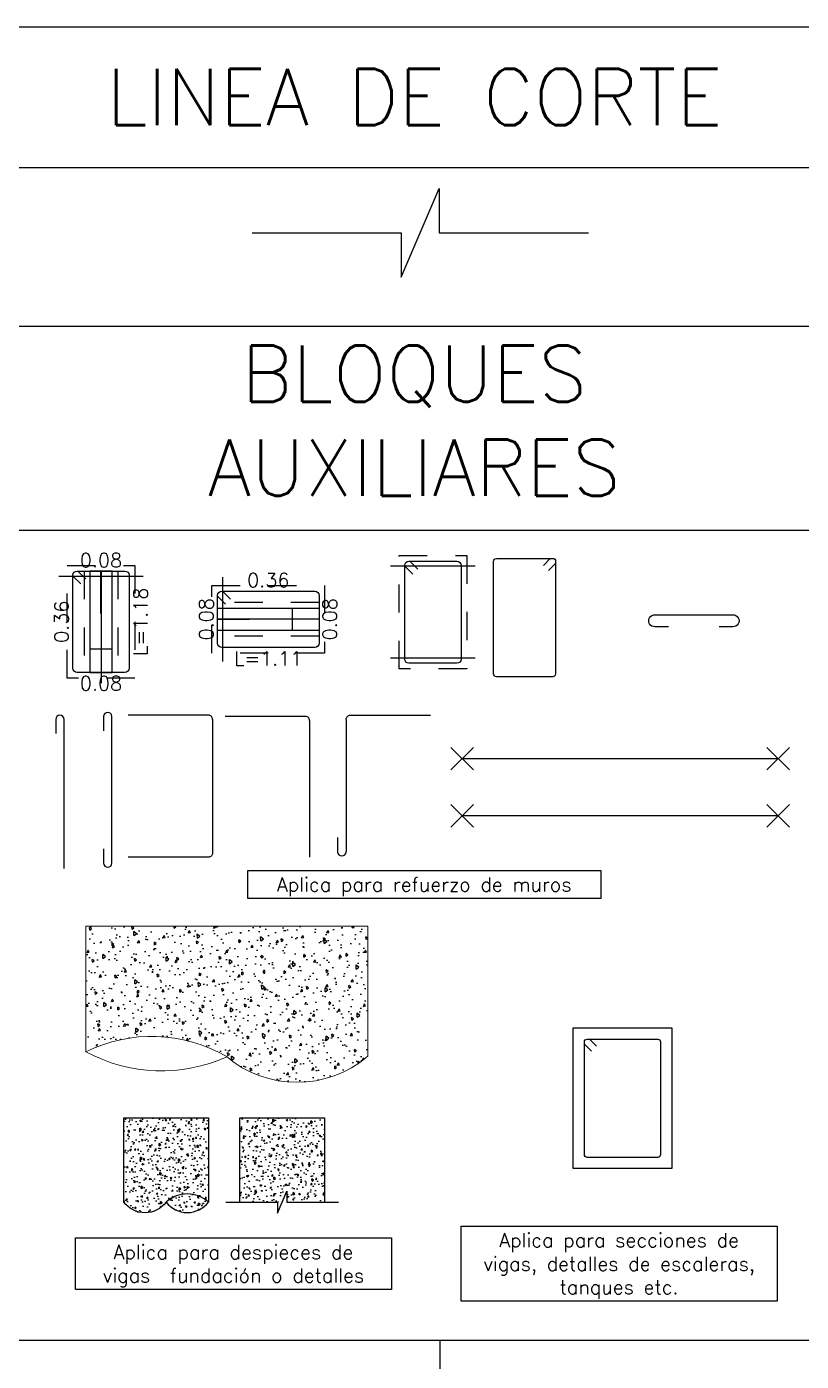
# Model space of a CAD drawing. Header units: millimetres. Extents: x -99999999 to 100000000, y -41 to 20.
# Drawn here: x -20.425 to -17.676, y -11.27 to -6.53 of the extents above; entities that cross this region are included whole.
import ezdxf

# ---------------------------------------------------------------- set-up
doc = ezdxf.new("R2010")
doc.units = ezdxf.units.MM
doc.header["$LTSCALE"] = 0.01
doc.linetypes.add('DASHED2', pattern=[0.375, 0.25, -0.125])
for name, color, linetype in [('FC_BORDES', 4, 'Continuous'), ('FC_ESTRIBOS', 3, 'Continuous'), ('FC_GANCHOS', 4, 'Continuous'), ('FC_HATCH', 253, 'Continuous'), ('FC_HATCH 252', 252, 'Continuous'), ('FC_LINEA CORTE', 1, 'Continuous'), ('FC_MALLA', 3, 'DASHED2'), ('FC_R-80', 11, 'Continuous'), ('FC_REFUERZO', 5, 'Continuous'), ('FC_REFUERZO 2', 1, 'Continuous')]:
    doc.layers.add(name, color=color, linetype=linetype)
doc.layers.add('FC_DEFPOINTS', color=250, linetype='Continuous', plot=False)
doc.layers.add('FC_REFUERZO HORIZONTAL 2', color=30, linetype='Continuous', true_color=0xff7f00)
doc.styles.add('FC_TEXT', font='romans.shx', dxfattribs={"height": 0.002})
doc.styles.add('FC_TEXT1', font='romans.shx')
pattern_1 = [(95, (0, 0), (0.04202839510373154, 0.03526601382144905), [0.005715, -0.062865]), (40.00000000000002, (0, 0), (-0.04800553594273248, 0.03305301857364583), [0.004572, -0.050292175251]), (145.4514447, (0.00350235514761192, 0.00293882491342106), (-0.00597713928889794, 0.06831903064105604), [0.00485700264, -0.05342707338]), (91.18419999999999, (-0.01077630734528298, 0.01077630734528298), (0.06642307296914114, 0.04858602386228116), [0.008572499999999999, -0.09429749999999999]), (141.63555761, (-0.005241061320019067, 0.01482514420581466), (-0.002125985242865572, 0.1028480290845883), [0.007285506941999999, -0.08014068244799999]), (36.18415117, (-0.01077630734528298, 0.01077630734528298), (-0.002125985237421649, 0.102848029084861), [0.006857990121, -0.07543791957599999]), (66, (-0.002694076836320746, 0.01347038418160373), (0.05385599379280498, 0.01046854472231946), [0.005714999999999999, -0.06286499999999999]), (11.00000000000004, (-0.002694076836320746, 0.01347038418160373), (-0.02596197795670367, 0.05218235795812635), [0.004572, -0.05029199999999999]), (116.451445, (0.001793922656025763, 0.01434276289640672), (0.02789401556271891, 0.06265090281040006), [0.00485700264, -0.05342698127999999]), (82.50000000000001, (0, 0), (-0.01728164072034312, 0.01859202410207609), [0, -0.04968239999999999, 0, -0.05105399999999999, 0, -0.05048249999999999]), (52.49999999999999, (0, 0), (-0.00707691819582746, 0.03542610008240769), [0, -0.0291084, 0, -0.0485394, 0, -0.0192405]), (12.5, (-0.01201558268999053, -0.01201558268999053), (0.02997835890975473, 0.02754785867481408), [0, -0.01905, 0, -0.059436, 0, -0.07886699999999999]), (2.499999999999997, (-0.01740373636263202, -0.01740373636263202), (0.02602917132546502, 0.03681671786433426), [0, -0.024765, 0, -0.0394716, 0, -0.05600699999999999])]

# ---------------------------------------------------------------- blocks, each defined once
blk = doc.blocks.new('*U209')
at = {"layer": 'FC_LINEA CORTE'}
blk.add_lwpolyline([(-0.0059673345464439, 7.93194315957749e-11), (-0.0006749999888598, 3.91083e-11), (-0.0006749999979547, -0.0015749999990931), (0.0006749999979547, 0.0015749999990931), (0.0006750000075044, 1.819e-12), (0.0059673345464439, -3.223553159577489e-11)], dxfattribs=at)
blk = doc.blocks.new('*U232')
at = {"layer": 'FC_GANCHOS', "color": 0, "lineweight": -2}
blk.add_lwpolyline([(0.04895176597952135, -0.02152151533323376), (0.0004732813129395743, -0.02152151533323376, -1.022232852080456), (0.0004732813129395743, 0.02152151533323376), (0.27685511097985, 0.02152151533323452, -1.022232852080456), (0.2768551109800774, -0.02152151533323301), (0.2283766263133819, -0.02152151533323301)], format="xyb", dxfattribs=at)
blk = doc.blocks.new('*U233')
for p, q in [((-0.01804621668217329, -0.1099880613530372), (-0.04275695944344513, -0.08527731859199277)), ((-1.565443085446705e-05, -0.0913813697453602), (-0.02449228450670013, -0.06690473966973924))]:
    blk.add_line(p, q)
blk.add_lwpolyline([(-0.4100632572941307, 0.1100029017711884), (-0.00972471757082818, 0.1100119380194118, -0.414213562373095), (-1.565141410455814e-05, 0.1000119380194209), (-1.565443085446705e-05, -0.100015522100834, -0.434458133651148), (-0.00972472058757809, -0.1099880619805886), (-0.4100632603108807, -0.1099970982288119, -0.414213562373095), (-0.4200632603106442, -0.09999709822882104), (-0.4200630016046196, 0.100003355603142, -0.4143105933018402)], format="xyb", close=True)
blk = doc.blocks.new('*U230')
at = {"layer": 'FC_DEFPOINTS', "ltscale": 0.6}
for points in [[(0.1499999999999994, 0), (-0.1500000000000029, 0)], [(0.1499999999999994, -0.326693945805463), (-0.1500000000000029, -0.326693945805463)]]:
    blk.add_lwpolyline(points, dxfattribs=at)
at = {"layer": 'FC_DEFPOINTS', "linetype": 'DASHED2', "ltscale": 0.6}
blk.add_lwpolyline([(-0.1200000000000018, 0.0379999999999967), (0.1199999999999982, 0.0379999999999967), (0.1199999999999982, -0.3646939458054668), (-0.1200000000000018, -0.3646939458054668)], close=True, dxfattribs=at)
at = {"layer": 'FC_ESTRIBOS', "ltscale": 0.6}
blk.add_lwpolyline([(-0.08500000000000163, 0.01800000000000068), (0.08499999999999808, 0.01800000000000068, -0.414213562373095), (0.09999999999999865, 0.003000000000000114), (0.09999999999999865, -0.3296939458054702, -0.414213562373095), (0.08499999999999808, -0.3446939458054707), (-0.08500000000000163, -0.3446939458054707, -0.414213562373095), (-0.1000000000000022, -0.3296939458054702), (-0.1000000000000022, 0.003000000000000114, -0.414213562373095)], format="xyb", close=True, dxfattribs=at)
for points in [[(-0.1000000000000022, 0.0003223304703396934), (-0.07171572875254462, -0.02796194077712499)], [(-0.08232233047033766, 0.01800000000000068), (-0.05403805922288007, -0.01028427124746401)]]:
    blk.add_lwpolyline(points, dxfattribs=at)
blk = doc.blocks.new('*U228')
at = {"color": 0}
blk.add_line((1.545259532639157, 0), (0.0500000000001819, 0), dxfattribs=at)
at = {"layer": 'FC_REFUERZO 2', "ltscale": 0.9}
for p, q in [((-0.003333333333557661, 0.05333333333328484), (0.103333333333012, -0.05333333333328484)), ((0.103333333333012, 0.05333333333328481), (-0.003333333333557689, -0.05333333333328481)), ((1.598592865972442, 0.05333333333328485), (1.491926199305872, -0.05333333333328485)), ((1.491926199305872, 0.05333333333328482), (1.598592865972442, -0.05333333333328482))]:
    blk.add_line(p, q, dxfattribs=at)
blk = doc.blocks.new('*U229')
at = {"layer": 'FC_DEFPOINTS', "linetype": 'DASHED2', "ltscale": 0.6}
blk.add_lwpolyline([(-0.1200000000000018, 0), (0.1199999999999982, 0), (0.1199999999999982, -0.4), (-0.1200000000000018, -0.4)], close=True, dxfattribs=at)
at = {"layer": 'FC_DEFPOINTS', "ltscale": 0.6}
for points in [[(-0.15, -0.03799999999999999), (0.15, -0.03799999999999999)], [(-1.637173373936203e-05, -0.1709999408724556), (-4.999999999988347e-05, -0.01999999999999602), (-0.03999999999912603, -0.01999999999999602), (-0.03999999999912603, -0.380000000000004), (0.04000000000087396, -0.380000000000004), (0.04000000000087396, -0.01999999999999602), (4.999999999988347e-05, -0.01999999999999602), (8.362826626040491e-05, -0.1709999408724556)], [(3.362826626052144e-05, -0.05799994087245564), (3.362826626052144e-05, -0.4179999408724636)], [(-0.03999999999912603, -0.2963655622439859), (0.04000000000087396, -0.2963655622439859)]]:
    blk.add_lwpolyline(points, dxfattribs=at)
at = {"layer": 'FC_DEFPOINTS', "linetype": 'DASHED2', "ltscale": 0.6}
for points in [[(-0.05999999999912603, -0.01999999999999602), (-0.05999999999912603, -0.380000000000004)], [(0.06000000000087397, -0.01999999999999602), (0.06000000000087397, -0.380000000000004)]]:
    blk.add_lwpolyline(points, dxfattribs=at)
at = {"layer": 'FC_ESTRIBOS', "ltscale": 0.6}
blk.add_lwpolyline([(-0.08500000000000163, -0.01999999999999602), (0.08499999999999808, -0.01999999999999602, -0.414213562373095), (0.09999999999999865, -0.03499999999999659), (0.09999999999999865, -0.3650000000000034, -0.414213562373095), (0.08499999999999808, -0.380000000000004), (-0.08500000000000163, -0.380000000000004, -0.414213562373095), (-0.1000000000000022, -0.3650000000000034), (-0.1000000000000022, -0.03499999999999659, -0.414213562373095)], format="xyb", close=True, dxfattribs=at)
for points in [[(-0.1000000000000022, -0.03767766952965701), (-0.07171572875254462, -0.0659619407771217)], [(-0.08232233047033766, -0.01999999999999602), (-0.05403805922288007, -0.04828427124746071)]]:
    blk.add_lwpolyline(points, dxfattribs=at)
at = {"layer": 'FC_R-80', "char_height": 0.05, "attachment_point": 5, "style": 'FC_TEXT'}
for insert, width in [((0, 0.01891432054615194), 0.1600238095238095), ((0, -0.418914320546152), 0.1362142857142857)]:
    blk.add_mtext('0.08', dxfattribs=dict(at, insert=insert, width=width))
at = {"layer": 'FC_R-80', "char_height": 0.05, "attachment_point": 5, "rotation": 90, "style": 'FC_TEXT'}
for s, insert, width in [('L=1.18', (0.1400000000000013, -0.2), 0.2200238095238204), ('0.36', (-0.1400000000000013, -0.2), 0.09621428571429658)]:
    blk.add_mtext(s, dxfattribs=dict(at, insert=insert, width=width))
blk = doc.blocks.new('*U227')
at = {"layer": 'FC_DEFPOINTS', "ltscale": 0.6}
for points in [[(0, 0.1500500000008756), (0, -0.1499499999991243)], [(0.09499999999999907, 0.0001000000000033197), (-0.01800000000000046, 0.0001000000000033197), (-0.01800000000000046, 0.0400500000008725), (0.3420000000000004, 0.0400500000008725), (0.3420000000000004, -0.03994999999912124), (-0.01800000000000046, -0.03994999999912124), (-0.01800000000000046, 0), (0.09499999999999907, 0)], [(0.3420000000000004, 5.000000087562739e-05), (-0.01800000000000047, 5.000000087562739e-05)], [(0.2476322215146015, -0.03994999999912124), (0.2476322215146015, 0.0400500000008725)]]:
    blk.add_lwpolyline(points, dxfattribs=at)
at = {"layer": 'FC_DEFPOINTS', "linetype": 'DASHED2', "ltscale": 0.6}
blk.add_lwpolyline([(-0.03800000000000003, 0.1200500000008721), (0.362, 0.1200500000008792), (0.362, -0.1199499999991279), (-0.03800000000000003, -0.1199499999991279)], close=True, dxfattribs=at)
for points in [[(0.3420000000000004, 0.06005000000087563), (-0.01800000000000046, 0.06005000000087563)], [(0.3420000000000004, -0.05994999999912437), (-0.01800000000000046, -0.05994999999912437)]]:
    blk.add_lwpolyline(points, dxfattribs=at)
at = {"layer": 'FC_ESTRIBOS', "ltscale": 0.6}
blk.add_lwpolyline([(-0.002999999999999892, 0.100050000000876), (0.3269999999999998, 0.100050000000876, -0.414213562373095), (0.3420000000000004, 0.08505000000087548), (0.3420000000000004, -0.08494999999912423, -0.414213562373095), (0.3269999999999998, -0.0999499999991248), (-0.002999999999999892, -0.0999499999991248, -0.414213562373095), (-0.01800000000000046, -0.08494999999912423), (-0.01800000000000046, 0.08505000000087548, -0.414213562373095)], format="xyb", close=True, dxfattribs=at)
for points in [[(-0.0003223304703359187, 0.100050000000876), (0.02796194077712166, 0.07176572875341136)], [(-0.01800000000000046, 0.08237233047121506), (0.01028427124745712, 0.05408805922375037)]]:
    blk.add_lwpolyline(points, dxfattribs=at)
at = {"layer": 'FC_R-80', "char_height": 0.05, "attachment_point": 5, "style": 'FC_TEXT'}
for s, insert, width in [('0.36', (0.1619999999999999, 0.138964320547024), 0.1200238095238118), ('L=1.11', (0.1619999999999999, -0.1388643205453296), 0.2224047619047642)]:
    blk.add_mtext(s, dxfattribs=dict(at, insert=insert, width=width))
at = {"layer": 'FC_R-80', "char_height": 0.05, "width": 0.1362142857142886, "attachment_point": 5, "rotation": 90, "style": 'FC_TEXT'}
for insert in [(-0.05799999999999961, 5.000000087562739e-05), (0.3799190165058962, 5.000000087562739e-05)]:
    blk.add_mtext('0.08', dxfattribs=dict(at, insert=insert))
blk = doc.blocks.new('*U224')
at = {"layer": 'FC_MALLA', "color": 0, "linetype": 'Continuous'}
blk.add_lwpolyline([(0, 0), (-4.547473508864641e-13, 0.5290445314156607, 0.9985673783367047), (-0.03004303066654757, 0.5290445314154333), (-0.03004303066654757, 0.4790445314157061)], format="xyb", dxfattribs=at)
blk = doc.blocks.new('*U225')
at = {"layer": 'FC_MALLA', "color": 0, "linetype": 'Continuous'}
for points in [[(0, 0.4742184501776201, 0.4142135623775348), (-0.01500000000032742, 0.4892184501774928), (-0.3000000000001819, 0.4892184501774928)], [(0, 0, -0.4142135623775348), (-0.01500000000032742, -0.01499999999987267), (-0.3000000000001819, -0.01499999999987267)]]:
    blk.add_lwpolyline(points, format="xyb", dxfattribs=at)
blk.add_lwpolyline([(0, 0.4742184501776201), (0, 0)], dxfattribs=at)
blk = doc.blocks.new('*U226')
at = {"layer": 'FC_MALLA', "color": 0, "linetype": 'Continuous'}
blk.add_lwpolyline([(-0.03004303066609282, 0.04999999999911253), (-0.03004303066609282, -6.146194664324867e-13, 0.9985673783443185), (0, -1.069366817318951e-12), (-1.20792265079217e-13, 0.5200000096296258, 0.9985673783367047), (-0.03004303066621361, 0.5200000096293984), (-0.03004303066621361, 0.4700000096296712)], format="xyb", dxfattribs=at)
blk = doc.blocks.new('*U220')
at = {"layer": 'FC_MALLA', "color": 0, "linetype": 'Continuous'}
blk.add_lwpolyline([(0, 0.4850000000001273, 0.4142135623775348), (-0.01500000000032742, 0.5), (-0.3000000000001819, 0.5)], format="xyb", dxfattribs=at)
blk.add_lwpolyline([(0, 0.4850000000001273), (0, 0)], dxfattribs=at)
blk = doc.blocks.new('*U221')
at = {"layer": 'FC_MALLA', "color": 0, "linetype": 'Continuous'}
for points in [[(0, 0.4289925098247238, -0.4142135623775348), (0.01500000000032742, 0.4439925098245965), (0.3000000000001819, 0.4439925098245965)], [(-0.03004303066609282, 0.008992505009423724), (-0.03004303066609282, -0.04100749499030343, 0.9985673783439419), (0, -0.04100749499075818)]]:
    blk.add_lwpolyline(points, format="xyb", dxfattribs=at)
blk.add_lwpolyline([(0, 0.4289925098247238), (0, -0.04100749499075818)], dxfattribs=at)
blk = doc.blocks.new('*U218')
at = {"layer": 'FC_HATCH'}
h = blk.add_hatch(dxfattribs=at)
h.set_pattern_fill('AR-CONC', color=256, scale=0.0005, angle=45, style=0)
h.set_pattern_definition([(95, (0, 0), (0.07004732517288591, 0.0587766897024151), [0.009525, -0.104775]), (40.00000000000002, (0, 0), (-0.08000922657122081, 0.05508836428940973), [0.00762, -0.08382029208500001]), (145.4514447, (0.005837258579353201, 0.004898041522368434), (-0.009961898814829909, 0.1138650510684268), [0.008095004400000001, -0.0890451223]), (91.18419999999999, (-0.01796051224213831, 0.01796051224213831), (0.1107051216152352, 0.08097670643713525), [0.0142875, -0.1571625]), (141.63555761, (-0.008735102200031779, 0.02470857367635777), (-0.003543308738109305, 0.1714133818076473), [0.01214251157, -0.13356780408]), (36.18415117, (-0.01796051224213831, 0.01796051224213831), (-0.00354330872903609, 0.1714133818081016), [0.011429983535, -0.12572986596]), (66, (-0.004490128060534579, 0.02245064030267289), (0.08975998965467497, 0.01744757453719909), [0.009524999999999999, -0.104775]), (11.00000000000004, (-0.004490128060534579, 0.02245064030267289), (-0.04326996326117279, 0.08697059659687727), [0.00762, -0.08381999999999999]), (116.451445, (0.002989871093376274, 0.02390460482734454), (0.04649002593786486, 0.1044181713506668), [0.008095004400000001, -0.0890449688]), (82.50000000000001, (0, 0), (-0.0288027345339052, 0.03098670683679349), [0, -0.08280399999999999, 0, -0.08508999999999999, 0, -0.08413749999999999]), (52.49999999999999, (0, 0), (-0.01179486365971243, 0.05904350013734615), [0, -0.04851399999999999, 0, -0.080899, 0, -0.03206750000000001]), (12.5, (-0.02002597114998421, -0.02002597114998421), (0.04996393151625789, 0.0459130977913568), [0, -0.03175, 0, -0.09906000000000001, 0, -0.131445]), (2.499999999999997, (-0.02900622727105337, -0.02900622727105337), (0.04338195220910837, 0.06136119644055711), [0, -0.041275, 0, -0.065786, 0, -0.093345])])
edge = h.paths.add_edge_path()
edge.add_arc((0.2732577996453074, -0.1217260074967044), 0.4379588103703497, 230.980238146556, 251.5417544582447, ccw=False)
edge.add_arc((-0.2659395688374389, -0.9168376665930965), 0.5256429486571613, 59.91914881392182, 111.1235803122468)
edge.add_arc((-0.2660300363827446, -0.9179918339910955), 0.5266871970036422, 111.0691519822884, 116.3740499322771)
edge.add_line((-0.5000000018562787, -0.4461259009721062), (-0.5000000009149517, 1.13686837721616e-13))
edge.add_line((-0.5000000009149517, 1.13713162278384e-13), (0.500000000914951, 1.13713162278384e-13))
edge.add_line((0.500000000914951, 1.13713162278384e-13), (0.5000000000004541, -0.4619888453247541))
edge.add_arc((0.2487620072602112, -0.1663962710257465), 0.387937493646671, 252.8847627497194, 310.3627703155331, ccw=False)
at = {"layer": 'FC_HATCH', "lineweight": 15}
blk.add_lwpolyline([(-0.5, -0.4461258997058622), (-0.5, -1.13686837721616e-13), (0.5, 1.13713162278384e-13), (0.5, -0.461988845324072)], dxfattribs=at)
for centre, radius, start, end in [((-0.2660299812664562, -0.9179919677407041), 0.5266873416258635, 59.97357674415129, 116.3740485984152), ((-0.2323180046137168, 0.04786335521737332), 0.5618532144905405, 241.5477027560479, 294.4239602526088), ((0.2487620067936405, -0.1663962700689581), 0.3879374946776337, 229.6372297234495, 310.3627702765505)]:
    blk.add_arc(centre, radius, start, end, dxfattribs=at)
blk = doc.blocks.new('*U215')
at = {"layer": 'FC_HATCH'}
h = blk.add_hatch(dxfattribs=at)
h.set_pattern_fill('AR-CONC', color=256, scale=0.0003, angle=45, style=0)
h.set_pattern_definition(pattern_1)
edge = h.paths.add_edge_path()
edge.add_line((0.1500000000000199, -0.2999999999819654), (0.1500000000000057, -0.265391416763654))
edge.add_arc((0.1000000000082082, -0.3910503317312468), 0.1352411287664129, 68.30226561429522, 137.6820347622571)
edge.add_arc((0.0749999999897284, -0.241780116161495), 0.09494500973517668, 217.8209428628489, 322.1790574330166)
edge = h.paths.add_edge_path()
edge.add_line((-0.1499999999998494, 0), (-0.1499999999998494, -0.2999999999999883))
edge.add_arc((-0.07499999999991758, -0.2439540912172102), 0.09362768763179534, 216.7699821477516, 323.2300178522415)
edge.add_arc((0.1000000000082082, -0.391050331731206), 0.1352411287663833, 68.3022656142902, 137.6820347622608, ccw=False)
edge.add_line((0.1500000000000057, -0.2653914167636522), (0.1500000000000057, 0))
edge.add_line((0.1500000000000057, 0), (-0.1499999999998494, 0))
blk.add_lwpolyline([(-0.1500000000000057, 0), (0.1500000000000057, 0), (0.1500000000000057, -0.2999999999819636, 0.3922863216003235), (0, -0.2999999999999936, -0.5010903846540282), (-0.1499999999998494, -0.2999999999999936), (-0.1499999999998494, 0)], format="xyb", close=True, dxfattribs=at)
blk.add_lwpolyline([(-1.4210854715202e-14, -0.3000000000000185, 0.4896683453525044), (0.1500000000000057, -0.2999999999819636, 0.4800823550710376)], format="xyb", dxfattribs=at)
blk = doc.blocks.new('*U104')
at = {"layer": 'FC_LINEA CORTE'}
blk.add_lwpolyline([(-0.007999999999999998, 9.831901336962274e-11), (-0.0006749999888598, 3.91083e-11), (-0.0006749999979547, -0.0015749999990931), (0.0006749999979547, 0.0015749999990931), (0.0006750000075044, 1.819e-12), (0.007999999999999998, -5.123511336962273e-11)], dxfattribs=at)
blk = doc.blocks.new('*U214')
at = {"layer": 'FC_HATCH'}
h = blk.add_hatch(dxfattribs=at)
h.set_pattern_fill('AR-CONC', color=256, scale=0.0003, angle=45, style=0)
h.set_pattern_definition(pattern_1)
h.paths.add_polyline_path([(-0.1500000000009095, -1.819100425848319e-13), (-0.1500000000009095, -0.2999999979463753), (3.596479225542737e-10, -0.2999999991588813), (0.01687499994795801, -0.2606250000228544), (0.0168750001867005, -0.2999999999547069), (0.1499999999990905, -0.3000000009189156), (0.1499999999990905, -1.819100425848319e-13)])
blk.add_lwpolyline([(-0.1500000000009095, -0.3000000000001819), (-0.1500000000009095, -1.819100425848319e-13), (0.1499999999990905, -1.819100425848319e-13), (0.1499999999990905, -0.3000000000001819)], dxfattribs=at)
at = {"layer": 'FC_LINEA CORTE', "xscale": 25, "yscale": 25, "zscale": 25}
blk.add_blockref('*U104', (-9.094947017729282e-13, -0.3000000000001819), dxfattribs=at)
blk = doc.blocks.new('*U216')
at = {"layer": 'FC_DEFPOINTS', "ltscale": 0.6}
blk.add_lwpolyline([(0, 0), (0.3500000000000014, 0), (0.3500000000000014, -0.5), (0, -0.5)], close=True, dxfattribs=at)
at = {"layer": 'FC_ESTRIBOS'}
blk.add_lwpolyline([(0.05, -0.04), (0.3000000000000014, -0.04, -0.414213562373095), (0.3100000000000014, -0.05), (0.3100000000000014, -0.4500000000000001, -0.414213562373095), (0.3000000000000014, -0.4600000000000001), (0.05000000000000004, -0.46, -0.414213562373095), (0.04000000000000004, -0.45), (0.04, -0.04999999999999999, -0.414213562373095)], format="xyb", close=True, dxfattribs=at)
for points in [[(0.0585197634067689, -0.04021883875837999), (0.0829963934829201, -0.06469546883453119)], [(0.03999560776906613, -0.05833193697944988), (0.0646238145604392, -0.08296014377127618)]]:
    blk.add_lwpolyline(points, dxfattribs=at)
blk = doc.blocks.new('*U180')
at = {"color": 0}
blk.add_line((1.545259532639157, 0), (0.0500000000001819, 0), dxfattribs=at)
at = {"layer": 'FC_REFUERZO 2', "ltscale": 0.9}
for p, q in [((-0.003333333333557661, 0.05333333333328484), (0.103333333333012, -0.05333333333328484)), ((0.103333333333012, 0.05333333333328481), (-0.003333333333557689, -0.05333333333328481)), ((1.598592865972442, 0.05333333333328485), (1.491926199305872, -0.05333333333328485)), ((1.491926199305872, 0.05333333333328482), (1.598592865972442, -0.05333333333328482))]:
    blk.add_line(p, q, dxfattribs=at)

msp = doc.modelspace()

# ---------------------------------------------------------------- linework, layer by layer
at = {"layer": 'FC_BORDES', "ltscale": 1.5}
for points in [[(-25.70534072410948, -6.52985244465129), (-14.94352722291054, -6.52985244465129)], [(-25.70534072410948, -7.02985244465129), (-14.94352722291054, -7.02985244465129)], [(-20.52330482587701, -7.593685419453195), (-17.63398059821028, -7.593685419453195)], [(-20.52330482587701, -8.318310057771733), (-17.63398059821028, -8.318310057771733)], [(-25.70534072410948, -11.19543271826852), (-14.94352722291054, -11.19543271826852)], [(-18.95806346146224, -11.19543271826852), (-18.95806346146228, -15.08253642631318), (-14.94352722291058, -15.08253642631318)]]:
    msp.add_lwpolyline(points, dxfattribs=at)

# ---------------------------------------------------------------- block references
for name, p in [('*U216', (-18.48542388535532, -10.08605127388134)), ('*U214', (-19.51825256177299, -10.40520919237844))]:
    msp.add_blockref(name, p)
at = {"layer": 'FC_ESTRIBOS'}
for name, p in [('*U229', (-20.16102389357317, -8.443360106578773)), ('*U230', (-18.98309048196825, -8.446455350079518)), ('*U227', (-19.72929094192944, -8.634795256105324))]:
    msp.add_blockref(name, p, dxfattribs=at)
at = {"layer": 'FC_ESTRIBOS', "ltscale": 0.9, "rotation": 89.99999999999999}
msp.add_blockref('*U233', (-18.65788760067444, -8.418733832921), dxfattribs=at)
at = {"layer": 'FC_GANCHOS', "ltscale": 0.9}
msp.add_blockref('*U232', (-18.19551194498084, -8.640013238176227), dxfattribs=at)
at = {"layer": 'FC_HATCH', "ltscale": 0.9}
msp.add_blockref('*U218', (-19.71443340592374, -9.725031247322594), dxfattribs=at)
at = {"layer": 'FC_HATCH 252'}
msp.add_blockref('*U215', (-19.92987187319378, -10.40520919237976), dxfattribs=at)
at = {"layer": 'FC_LINEA CORTE', "xscale": 100, "yscale": 100, "zscale": 100}
msp.add_blockref('*U209', (-19.02816943077165, -7.261868366226526), dxfattribs=at)
at = {"layer": 'FC_MALLA'}
for name, p in [('*U224', (-20.29183004022713, -9.519426678875849)), ('*U226', (-20.12232302301873, -9.500510305833245)), ('*U225', (-19.76505433861926, -9.464600602453029)), ('*U220', (-19.42070303406343, -9.479600602452901)), ('*U221', (-19.29109700541574, -9.419374662100132))]:
    msp.add_blockref(name, p, dxfattribs=at)
at = {"layer": 'FC_REFUERZO', "ltscale": 0.6, "xscale": 0.75, "yscale": 0.75, "zscale": 0.75}
msp.add_blockref('*U180', (-18.91657909828773, -9.130051846679844), dxfattribs=at)
at = {"layer": 'FC_REFUERZO HORIZONTAL 2', "ltscale": 0.6, "xscale": 0.75, "yscale": 0.75, "zscale": 0.75}
msp.add_blockref('*U228', (-18.91657909828773, -9.333019969609321), dxfattribs=at)

# ---------------------------------------------------------------- texts
at = {"layer": 'FC_R-80', "insert": (-19.04909606413818, -6.779852444651286), "char_height": 0.2, "attachment_point": 5, "style": 'FC_TEXT1'}
msp.add_mtext('LINEA DE CORTE', dxfattribs=at)
at = {"layer": 'FC_R-80', "insert": (-19.04909606413818, -7.929055800732733), "char_height": 0.2, "width": 1.649619047619048, "attachment_point": 5, "style": 'FC_TEXT1'}
msp.add_mtext('BLOQUES AUXILIARES', dxfattribs=at)
at = {"layer": 'FC_R-80', "char_height": 0.05, "attachment_point": 5, "style": 'FC_TEXT1', "bg_fill": 16}
for s, insert, width in [('Aplica para refuerzo de muros', (-19.01396612362408, -9.58526979719413), 1.202880952380952), ('Aplica para secciones de vigas, detalles de escaleras, tanques etc.', (-18.32244032117405, -10.93226013166123), 1.071928571428571), ('Aplica para despieces de vigas  fundación o detalles', (-19.69109651863199, -10.93226013166123), 1.071928571428571)]:
    msp.add_mtext(s, dxfattribs=dict(at, insert=insert, width=width))

doc.saveas('drawing.dxf')
